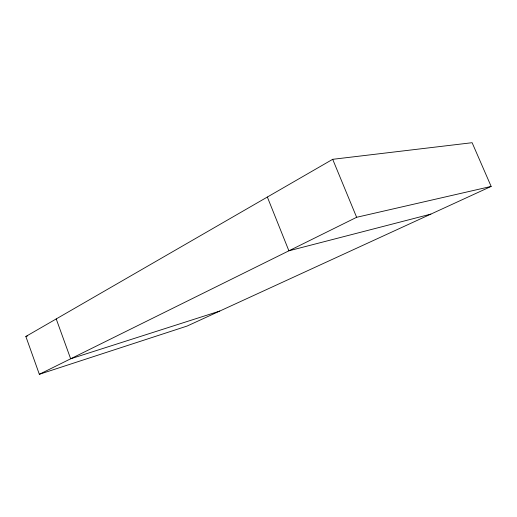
<?xml version="1.0" encoding="UTF-8"?>
<svg xmlns="http://www.w3.org/2000/svg" width="517" height="517" viewBox="0 0 517 517"><rect width="100%" height="100%" fill="white"/><g stroke="black" fill="none" stroke-linecap="round" stroke-linejoin="round"><path stroke-width="0.78" d="M25.85 336.47L332.696 159.314L472.124 142.705L491.15 186.424L187.135 326.046L39.337 374.295L25.85 336.47L27.407 336.037M39.337 374.295L356.633 217.295L491.15 186.424M219.764 311.066L70.655 358.798L56.224 318.937M430.881 214.103L288.893 250.81L267.354 197.035M332.696 159.314L356.633 217.295"/></g></svg>
